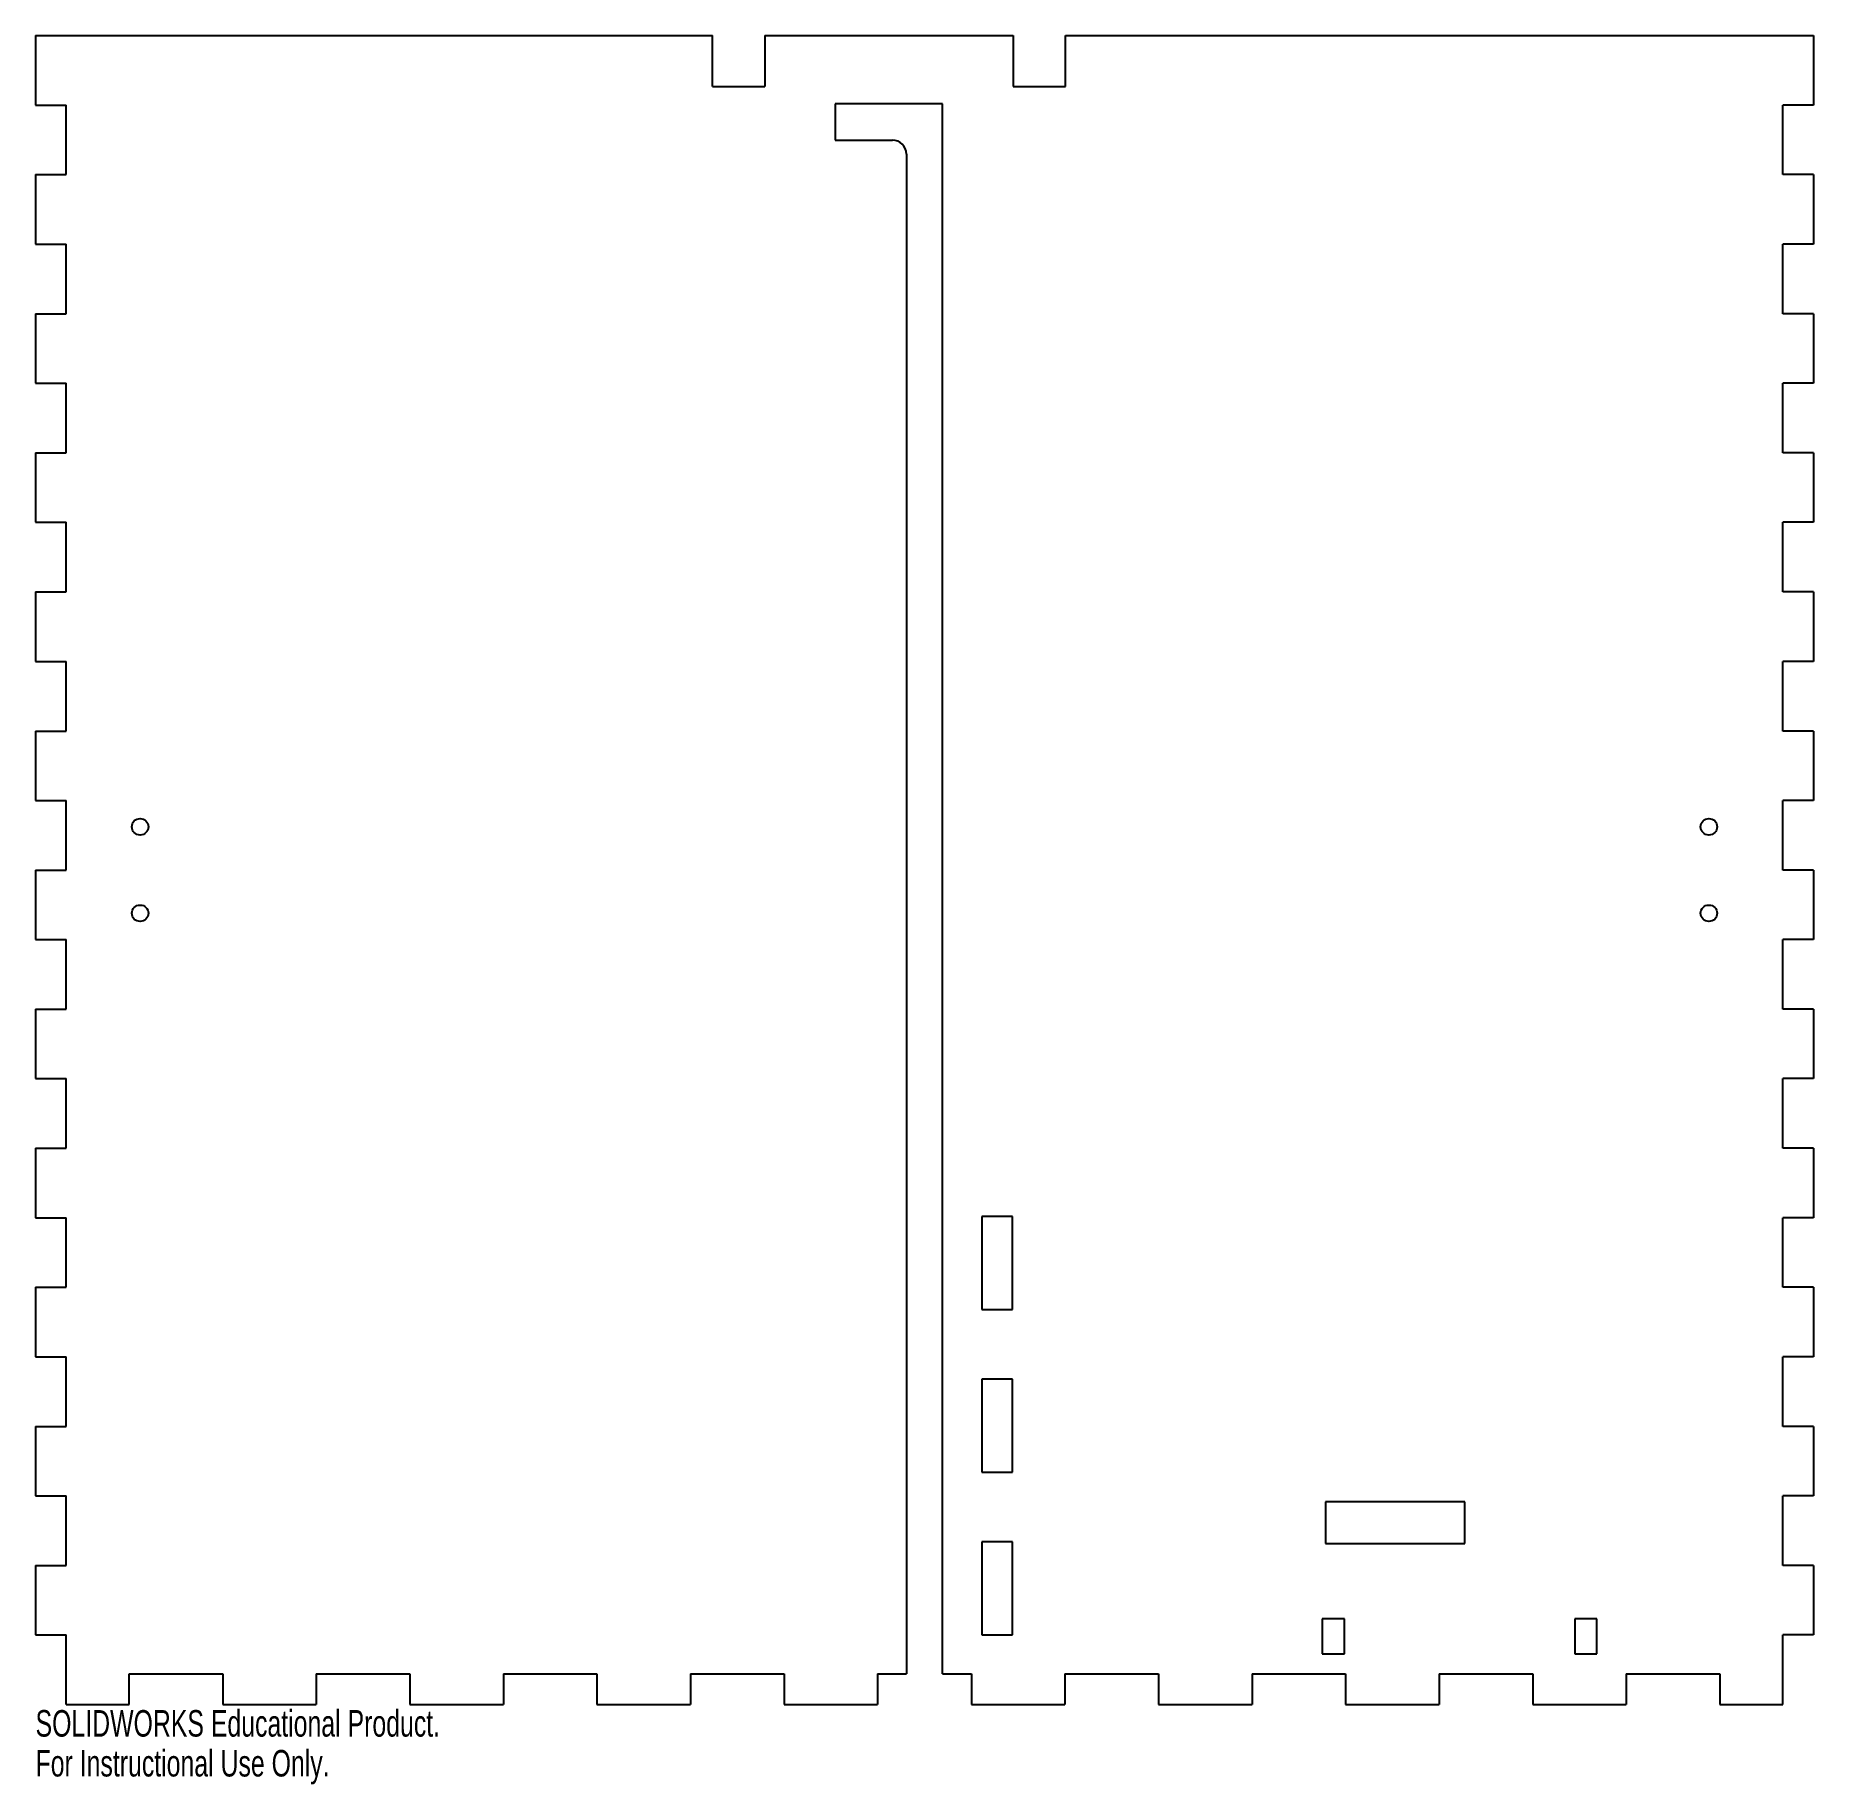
# Model space of a CAD drawing. Header units: inches. Extents: x -6.4 to 6.4, y -0.6 to 12.
import ezdxf

# ---------------------------------------------------------------- set-up
doc = ezdxf.new("R2010")
doc.units = ezdxf.units.IN
doc.header["$MEASUREMENT"] = 0
doc.styles.add('SLDTEXTSTYLE0', font='TXT', dxfattribs={"width": 0.7})

msp = doc.modelspace()

# ---------------------------------------------------------------- linework, layer by layer
at = {"color": 7, "linetype": 'Continuous', "lineweight": 25}
for p, q in [((-6.375, 11.97), (-6.375, 11.471)), ((-6.375, 11.97), (-1.52, 11.97)), ((-1.52, 11.605), (-1.52, 11.97)), ((-1.145, 11.97), (-1.145, 11.605)), ((-1.145, 11.97), (0.635, 11.97)), ((0.635, 11.97), (0.635, 11.605)), ((1.01, 11.605), (1.01, 11.97)), ((1.01, 11.97), (6.375, 11.97)), ((6.375, 11.97), (6.375, 11.471)), ((-1.52, 11.605), (-1.145, 11.605)), ((0.635, 11.605), (1.01, 11.605)), ((0.13, 11.48), (-0.64, 11.48)), ((-0.64, 11.48), (-0.64, 11.22)), ((0.13, 0.22), (0.13, 11.48)), ((-6.375, 11.471), (-6.155, 11.471)), ((-6.155, 10.973), (-6.155, 11.471)), ((6.375, 11.471), (6.155, 11.471)), ((6.155, 10.973), (6.155, 11.471)), ((-0.64, 11.22), (-0.23, 11.22)), ((-0.13, 11.12), (-0.13, 0.22)), ((-6.375, 10.973), (-6.375, 10.474)), ((-6.375, 10.973), (-6.155, 10.973)), ((6.375, 10.973), (6.155, 10.973)), ((6.375, 10.973), (6.375, 10.474)), ((-6.375, 10.474), (-6.155, 10.474)), ((-6.155, 9.975), (-6.155, 10.474)), ((6.375, 10.474), (6.155, 10.474)), ((6.155, 9.975), (6.155, 10.474)), ((-6.375, 9.975), (-6.375, 9.476)), ((-6.375, 9.975), (-6.155, 9.975)), ((6.375, 9.975), (6.155, 9.975)), ((6.375, 9.975), (6.375, 9.476)), ((-6.375, 9.476), (-6.155, 9.476)), ((-6.155, 8.977), (-6.155, 9.476)), ((6.375, 9.476), (6.155, 9.476)), ((6.155, 8.977), (6.155, 9.476)), ((-6.375, 8.977), (-6.375, 8.479)), ((-6.375, 8.977), (-6.155, 8.977)), ((6.375, 8.977), (6.155, 8.977)), ((6.375, 8.977), (6.375, 8.479)), ((-6.375, 8.479), (-6.155, 8.479)), ((-6.155, 7.98), (-6.155, 8.479)), ((6.375, 8.479), (6.155, 8.479)), ((6.155, 7.98), (6.155, 8.479)), ((-6.375, 7.98), (-6.375, 7.481)), ((-6.375, 7.98), (-6.155, 7.98)), ((6.375, 7.98), (6.155, 7.98)), ((6.375, 7.98), (6.375, 7.481)), ((-6.375, 7.481), (-6.155, 7.481)), ((-6.155, 6.982), (-6.155, 7.481)), ((6.375, 7.481), (6.155, 7.481)), ((6.155, 6.982), (6.155, 7.481)), ((-6.375, 6.982), (-6.375, 6.484)), ((-6.375, 6.982), (-6.155, 6.982)), ((6.375, 6.982), (6.155, 6.982)), ((6.375, 6.982), (6.375, 6.484)), ((-6.375, 6.484), (-6.155, 6.484)), ((-6.155, 5.985), (-6.155, 6.484)), ((6.375, 6.484), (6.155, 6.484)), ((6.155, 5.985), (6.155, 6.484)), ((-6.375, 5.985), (-6.375, 5.486)), ((-6.375, 5.985), (-6.155, 5.985)), ((6.375, 5.985), (6.155, 5.985)), ((6.375, 5.985), (6.375, 5.486)), ((-6.375, 5.486), (-6.155, 5.486)), ((-6.155, 4.987), (-6.155, 5.486)), ((6.375, 5.486), (6.155, 5.486)), ((6.155, 4.987), (6.155, 5.486)), ((-6.375, 4.987), (-6.375, 4.489)), ((-6.375, 4.987), (-6.155, 4.987)), ((6.375, 4.987), (6.155, 4.987)), ((6.375, 4.987), (6.375, 4.489)), ((-6.375, 4.489), (-6.155, 4.489)), ((-6.155, 3.99), (-6.155, 4.489)), ((6.375, 4.489), (6.155, 4.489)), ((6.155, 3.99), (6.155, 4.489)), ((-6.375, 3.99), (-6.375, 3.491)), ((-6.375, 3.99), (-6.155, 3.99)), ((6.375, 3.99), (6.155, 3.99)), ((6.375, 3.99), (6.375, 3.491)), ((-6.375, 3.491), (-6.155, 3.491)), ((-6.155, 2.993), (-6.155, 3.491)), ((0.63, 3.5), (0.41, 3.5)), ((0.41, 3.5), (0.41, 2.833)), ((0.63, 2.833), (0.63, 3.5)), ((6.375, 3.491), (6.155, 3.491)), ((6.155, 2.993), (6.155, 3.491)), ((-6.375, 2.993), (-6.375, 2.494)), ((-6.375, 2.993), (-6.155, 2.993)), ((6.375, 2.993), (6.155, 2.993)), ((6.375, 2.993), (6.375, 2.494)), ((0.41, 2.833), (0.63, 2.833)), ((-6.375, 2.494), (-6.155, 2.494)), ((-6.155, 1.995), (-6.155, 2.494)), ((6.375, 2.494), (6.155, 2.494)), ((6.155, 1.995), (6.155, 2.494)), ((0.63, 2.333), (0.41, 2.333)), ((0.41, 2.333), (0.41, 1.667)), ((0.63, 1.667), (0.63, 2.333)), ((-6.375, 1.995), (-6.375, 1.496)), ((-6.375, 1.995), (-6.155, 1.995)), ((6.375, 1.995), (6.155, 1.995)), ((6.375, 1.995), (6.375, 1.496)), ((0.41, 1.667), (0.63, 1.667)), ((-6.375, 1.496), (-6.155, 1.496)), ((-6.155, 0.998), (-6.155, 1.496)), ((3.875, 1.454), (2.875, 1.454)), ((2.875, 1.454), (2.875, 1.154)), ((3.875, 1.154), (3.875, 1.454)), ((6.375, 1.496), (6.155, 1.496)), ((6.155, 0.998), (6.155, 1.496)), ((0.63, 1.167), (0.41, 1.167)), ((0.41, 1.167), (0.41, 0.5)), ((0.63, 0.5), (0.63, 1.167)), ((2.875, 1.154), (3.875, 1.154)), ((-6.375, 0.998), (-6.375, 0.499)), ((-6.375, 0.998), (-6.155, 0.998)), ((6.375, 0.998), (6.155, 0.998)), ((6.375, 0.998), (6.375, 0.499)), ((3.011, 0.614), (2.853, 0.614)), ((2.853, 0.614), (2.853, 0.364)), ((3.011, 0.364), (3.011, 0.614)), ((4.822, 0.614), (4.664, 0.614)), ((4.664, 0.614), (4.664, 0.364)), ((4.822, 0.364), (4.822, 0.614)), ((-6.375, 0.499), (-6.155, 0.499)), ((-6.155, 0), (-6.155, 0.499)), ((0.41, 0.5), (0.63, 0.5)), ((6.375, 0.499), (6.155, 0.499)), ((6.155, 0), (6.155, 0.499)), ((2.853, 0.364), (3.011, 0.364)), ((4.664, 0.364), (4.822, 0.364)), ((-5.704, 0.22), (-5.033, 0.22)), ((-5.704, 0), (-5.704, 0.22)), ((-5.033, 0.22), (-5.033, 0)), ((-4.362, 0.22), (-3.691, 0.22)), ((-4.362, 0.22), (-4.362, 0)), ((-3.691, 0.22), (-3.691, 0)), ((-3.02, 0.22), (-2.349, 0.22)), ((-3.02, 0.22), (-3.02, 0)), ((-2.349, 0.22), (-2.349, 0)), ((-1.678, 0.22), (-1.007, 0.22)), ((-1.678, 0.22), (-1.678, 0)), ((-1.007, 0.22), (-1.007, 0)), ((-0.336, 0.22), (-0.13, 0.22)), ((-0.336, 0.22), (-0.336, 0)), ((0.13, 0.22), (0.336, 0.22)), ((0.336, 0.22), (0.336, 0)), ((1.007, 0.22), (1.678, 0.22)), ((1.007, 0.22), (1.007, 0)), ((1.678, 0.22), (1.678, 0)), ((2.349, 0.22), (3.02, 0.22)), ((2.349, 0.22), (2.349, 0)), ((3.02, 0.22), (3.02, 0)), ((3.691, 0.22), (4.362, 0.22)), ((3.691, 0.22), (3.691, 0)), ((4.362, 0.22), (4.362, 0)), ((5.033, 0.22), (5.704, 0.22)), ((5.033, 0.22), (5.033, 0)), ((5.704, 0.22), (5.704, 0)), ((-6.155, 0), (-5.704, 0)), ((-5.033, 0), (-4.362, 0)), ((-3.691, 0), (-3.02, 0)), ((-2.349, 0), (-1.678, 0)), ((-1.007, 0), (-0.336, 0)), ((0.336, 0), (1.007, 0)), ((1.678, 0), (2.349, 0)), ((3.02, 0), (3.691, 0)), ((4.362, 0), (5.033, 0)), ((5.704, 0), (6.155, 0))]:
    msp.add_line(p, q, dxfattribs=at)
for centre in [(-5.625, 6.295), (5.625, 6.295), (-5.625, 5.675), (5.625, 5.675)]:
    msp.add_circle(centre, 0.0591, dxfattribs=at)
msp.add_arc((-0.23, 11.12), 0.1, 0, 90, dxfattribs=at)

# ---------------------------------------------------------------- texts
at = {"color": 7, "linetype": 'Continuous', "char_height": 0.1903, "attachment_point": 1, "style": 'SLDTEXTSTYLE0'}
for s, insert in [('SOLIDWORKS Educational Product.', (-6.375, -0.04)), ('For Instructional Use Only.', (-6.375, -0.326))]:
    msp.add_mtext(s, dxfattribs=dict(at, insert=insert))

doc.saveas('drawing.dxf')
